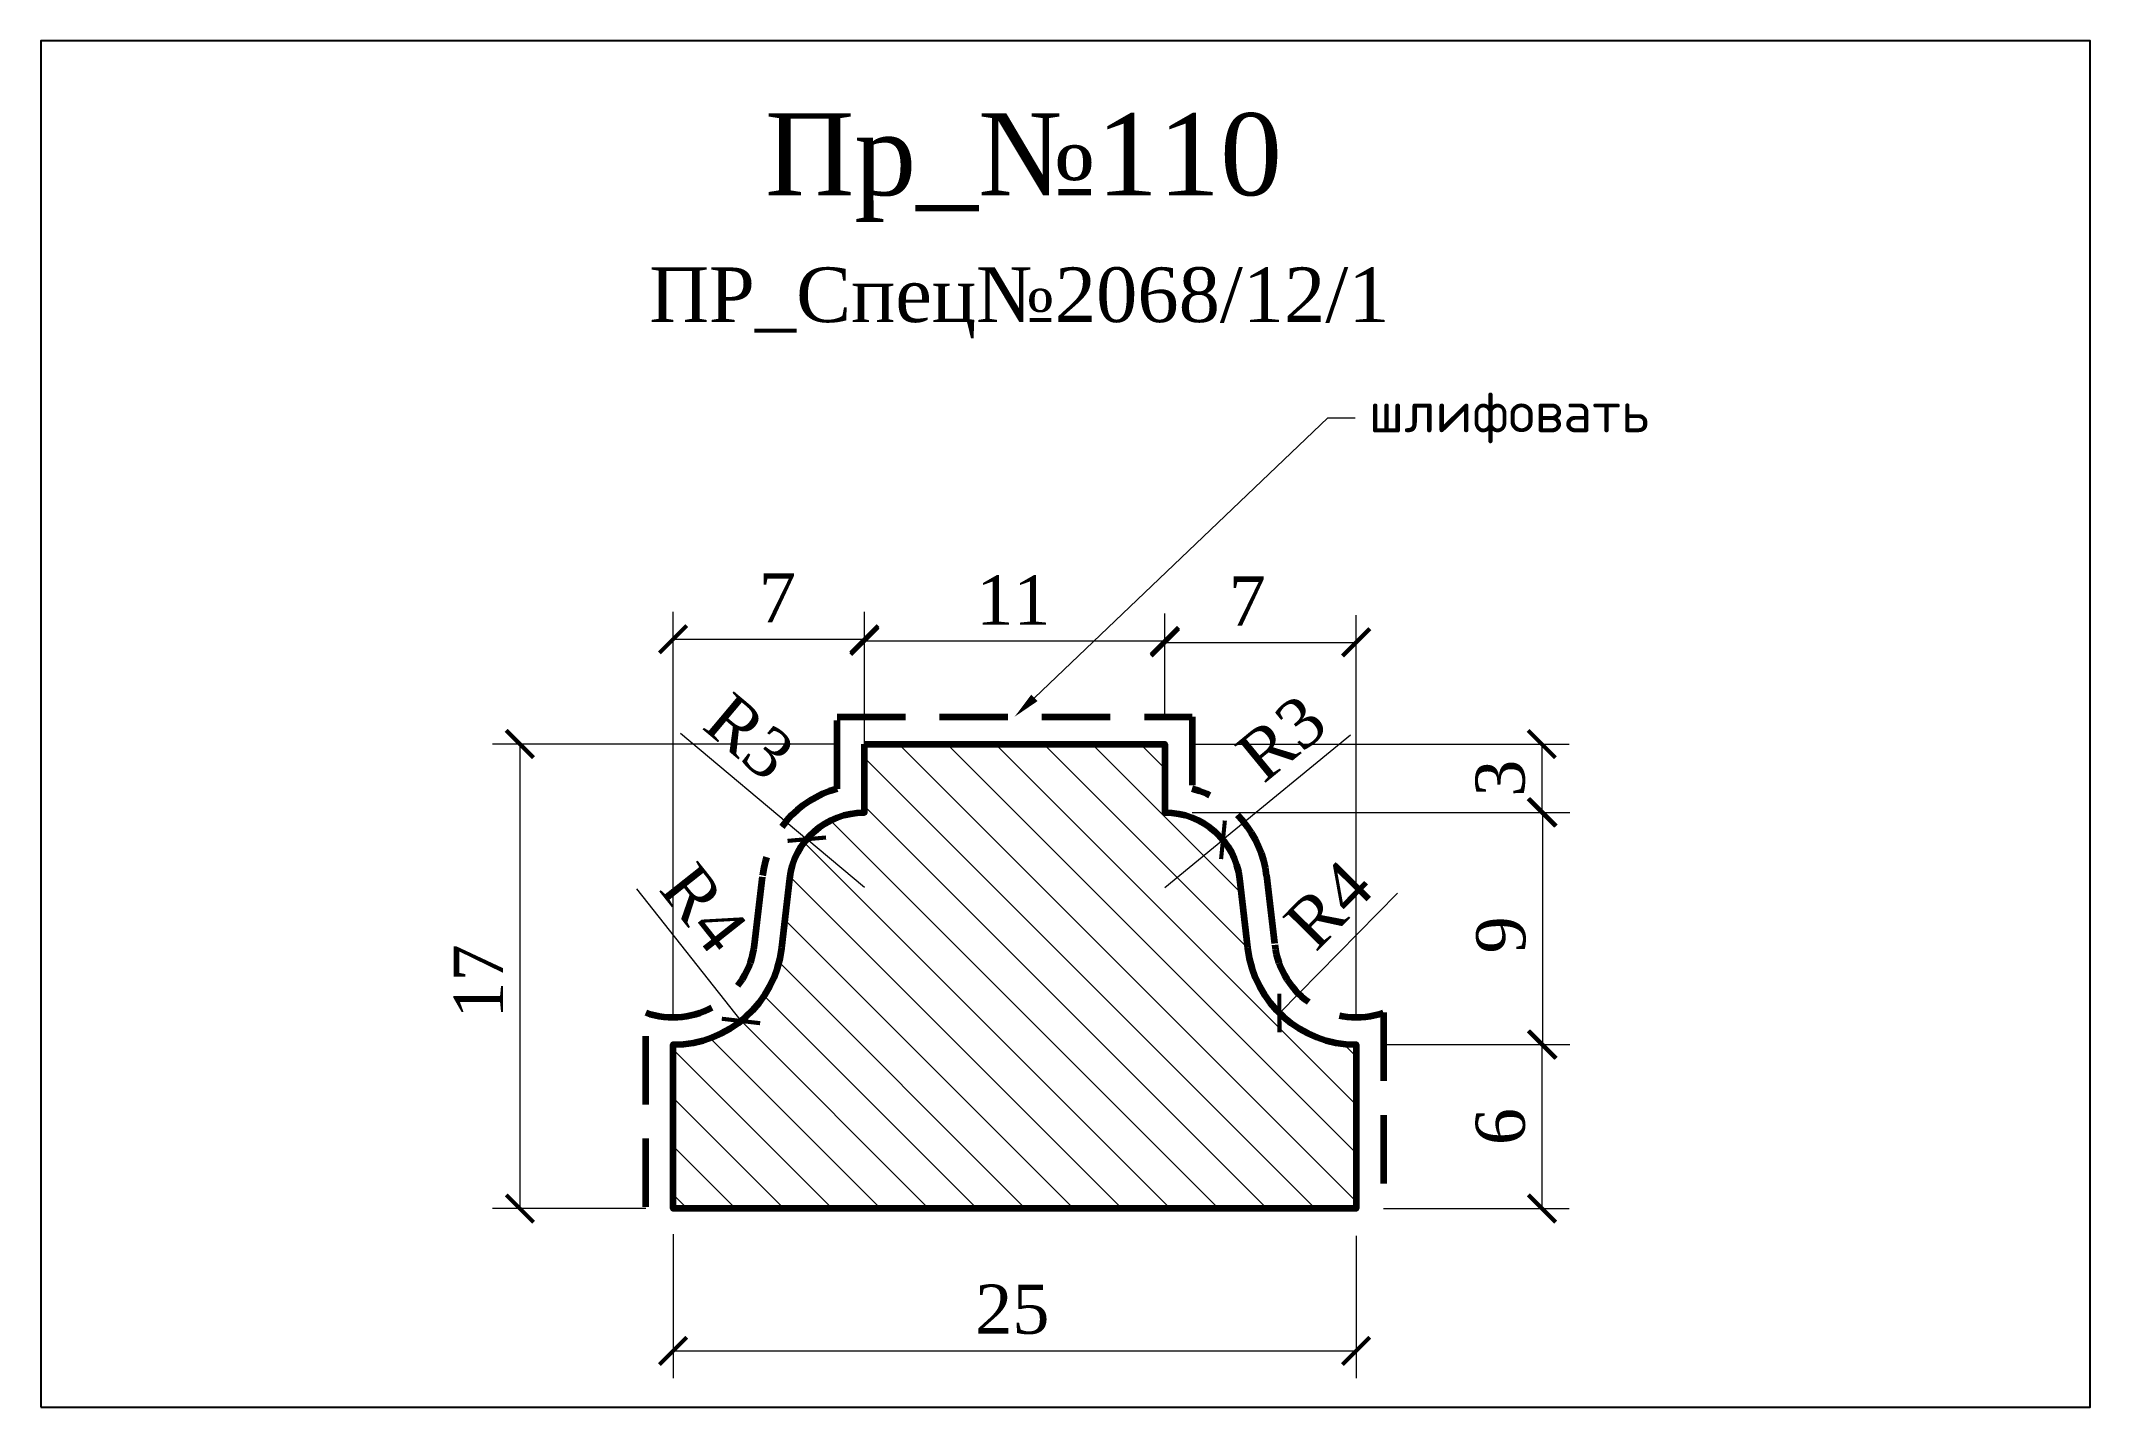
# Model space of a CAD drawing. Header units: millimetres. Extents: x 303280.3 to 303355.3, y -90797.4 to -90747.4.
import ezdxf
from ezdxf import colors
from ezdxf.entities.mleader import LeaderData, LeaderLine
from ezdxf.math import Vec2, Vec3

# ---------------------------------------------------------------- set-up
doc = ezdxf.new("R2010")
doc.units = ezdxf.units.MM
doc.header["$MEASUREMENT"] = 0
doc.linetypes.add('HIDDEN', pattern=[0.375, 0.25, -0.125])
doc.layers.add('Outside panel', color=7, linetype='Continuous', lineweight=18, true_color=0x7f5e57)
doc.layers.add('линия 50', color=1, linetype='Continuous', lineweight=211)
doc.layers.add('служебный слой РАЗМЕРЫ', color=7, linetype='Continuous', lineweight=9)
doc.layers.add('размеры в модели', color=7, linetype='Continuous')
doc.styles.add('ELECT', font='times.ttf')
doc.styles.get("Standard").update_dxf_attribs({"font": 'times.ttf'})
doc.styles.add('ЕСКД профили текст', font='isocpeur.ttf')
doc.dimstyles.new('M_1', dxfattribs={"dimtxt": 1.8, "dimasz": 1, "dimexe": 1, "dimexo": 1, "dimgap": 0.6, "dimtad": 1, "dimdec": 0, "dimdsep": 46, "dimtxsty": 'Standard', "dimblk": 'ARCHTICK', "dimcen": -5, "dimclrd": 7, "dimclre": 7, "dimclrt": 7, "dimadec": 0, "dimazin": 0, "dimtfac": 1, "dimtdec": 0, "dimtmove": 0, "dimatfit": 3, "dimfxl": 1, "dimtolj": 1, "dimtzin": 0, "dimlwd": 5, "dimlwe": 5, "dimarcsym": 0})

# ---------------------------------------------------------------- blocks, each defined once
blk = doc.blocks.new('_ArchTick')
at = {"color": 0, "linetype": 'ByBlock', "const_width": 0.15}
blk.add_lwpolyline([(-0.5, -0.5), (0.5, 0.5)], dxfattribs=at)
blk = doc.blocks.new('*D13')
at = {"layer": 'Defpoints', "color": 0, "ltscale": 1000, "transparency": 16777216}
for p in [(303310.455, -90773.089), (303297.846, -90790.089), (303303.455, -90790.089)]:
    blk.add_point(p, dxfattribs=at)
at = {"layer": 'размеры в модели', "color": 7, "lineweight": 5, "ltscale": 1000, "transparency": 16777216}
for p, q in [((303309.455, -90773.089), (303296.846, -90773.089)), ((303297.846, -90773.089), (303297.846, -90790.089)), ((303302.455, -90790.089), (303296.846, -90790.089))]:
    blk.add_line(p, q, dxfattribs=at)
for p, rotation in [((303297.846, -90773.089), 90), ((303297.846, -90790.089), 270)]:
    blk.add_blockref('_ArchTick', p, dxfattribs=dict(at, rotation=rotation))
at = {"layer": 'размеры в модели', "color": 7, "ltscale": 1000, "transparency": 16777216, "insert": (303296.328, -90781.778), "char_height": 1.8, "attachment_point": 5, "rotation": 90}
blk.add_mtext('\\A1;17', dxfattribs=at)
blk = doc.blocks.new('*D12')
at = {"layer": 'Defpoints', "color": 0, "ltscale": 1000, "transparency": 16777216}
for p in [(303328.455, -90784.089), (303328.455, -90790.089), (303335.257, -90790.089)]:
    blk.add_point(p, dxfattribs=at)
at = {"layer": 'размеры в модели', "color": 7, "lineweight": 5, "ltscale": 1000, "transparency": 16777216}
for p, q in [((303329.455, -90784.089), (303336.257, -90784.089)), ((303335.257, -90784.089), (303335.257, -90790.089)), ((303329.455, -90790.089), (303336.257, -90790.089))]:
    blk.add_line(p, q, dxfattribs=at)
for p, rotation in [((303335.257, -90784.089), 90), ((303335.257, -90790.089), 270)]:
    blk.add_blockref('_ArchTick', p, dxfattribs=dict(at, rotation=rotation))
at = {"layer": 'размеры в модели', "color": 7, "ltscale": 1000, "transparency": 16777216, "insert": (303333.741, -90787.089), "char_height": 1.8, "attachment_point": 5, "rotation": 90}
blk.add_mtext('\\A1;6', dxfattribs=at)
blk = doc.blocks.new('*D11')
at = {"layer": 'Defpoints', "color": 0, "ltscale": 1000, "transparency": 16777216}
for p in [(303321.455, -90775.589), (303328.455, -90784.089), (303335.277, -90784.089)]:
    blk.add_point(p, dxfattribs=at)
at = {"layer": 'размеры в модели', "color": 7, "lineweight": 5, "ltscale": 1000, "transparency": 16777216}
for p, q in [((303322.455, -90775.589), (303336.277, -90775.589)), ((303335.277, -90775.589), (303335.277, -90784.089)), ((303329.455, -90784.089), (303336.277, -90784.089))]:
    blk.add_line(p, q, dxfattribs=at)
for p, rotation in [((303335.277, -90775.589), 90), ((303335.277, -90784.089), 270)]:
    blk.add_blockref('_ArchTick', p, dxfattribs=dict(at, rotation=rotation))
at = {"layer": 'размеры в модели', "color": 7, "ltscale": 1000, "transparency": 16777216, "insert": (303333.759, -90780.074), "char_height": 1.8, "attachment_point": 5, "rotation": 90}
blk.add_mtext('\\A1;9', dxfattribs=at)
blk = doc.blocks.new('*D10')
at = {"layer": 'Defpoints', "color": 0, "ltscale": 1000, "transparency": 16777216}
for p in [(303321.455, -90773.089), (303321.455, -90775.589), (303335.251, -90775.589)]:
    blk.add_point(p, dxfattribs=at)
at = {"layer": 'размеры в модели', "color": 7, "lineweight": 5, "ltscale": 1000, "transparency": 16777216}
for p, q in [((303322.455, -90773.089), (303336.251, -90773.089)), ((303335.251, -90773.089), (303335.251, -90775.589)), ((303322.455, -90775.589), (303336.251, -90775.589))]:
    blk.add_line(p, q, dxfattribs=at)
for p, rotation in [((303335.251, -90773.089), 90), ((303335.251, -90775.589), 270)]:
    blk.add_blockref('_ArchTick', p, dxfattribs=dict(at, rotation=rotation))
at = {"layer": 'размеры в модели', "color": 7, "ltscale": 1000, "transparency": 16777216, "insert": (303333.735, -90774.339), "char_height": 1.8, "attachment_point": 5, "rotation": 90}
blk.add_mtext('\\A1;3', dxfattribs=at)
blk = doc.blocks.new('*D9')
at = {"layer": 'Defpoints', "color": 0, "ltscale": 1000, "transparency": 16777216}
for p in [(303328.455, -90769.368), (303321.455, -90773.089), (303328.455, -90784.089)]:
    blk.add_point(p, dxfattribs=at)
at = {"layer": 'размеры в модели', "color": 7, "lineweight": 5, "ltscale": 1000, "transparency": 16777216}
for p, q in [((303321.455, -90772.089), (303321.455, -90768.368)), ((303328.455, -90783.089), (303328.455, -90768.368)), ((303321.455, -90769.368), (303328.455, -90769.368))]:
    blk.add_line(p, q, dxfattribs=at)
at = {"layer": 'размеры в модели', "color": 7, "lineweight": 5, "ltscale": 1000, "transparency": 16777216, "rotation": 180}
blk.add_blockref('_ArchTick', (303321.455, -90769.368), dxfattribs=at)
at = {"layer": 'размеры в модели', "color": 7, "lineweight": 5, "ltscale": 1000, "transparency": 16777216}
blk.add_blockref('_ArchTick', (303328.455, -90769.368), dxfattribs=at)
at = {"layer": 'размеры в модели', "color": 7, "ltscale": 1000, "transparency": 16777216, "insert": (303324.472, -90767.85), "char_height": 1.8, "attachment_point": 5}
blk.add_mtext('\\A1;7', dxfattribs=at)
blk = doc.blocks.new('*D8')
at = {"layer": 'Defpoints', "color": 0, "ltscale": 1000, "transparency": 16777216}
for p in [(303321.455, -90769.313), (303310.455, -90773.089), (303321.455, -90773.089)]:
    blk.add_point(p, dxfattribs=at)
at = {"layer": 'размеры в модели', "color": 7, "lineweight": 5, "ltscale": 1000, "transparency": 16777216}
for p, q in [((303310.455, -90772.089), (303310.455, -90768.313)), ((303321.455, -90772.089), (303321.455, -90768.313)), ((303310.455, -90769.313), (303321.455, -90769.313))]:
    blk.add_line(p, q, dxfattribs=at)
at = {"layer": 'размеры в модели', "color": 7, "lineweight": 5, "ltscale": 1000, "transparency": 16777216, "rotation": 180}
blk.add_blockref('_ArchTick', (303310.455, -90769.313), dxfattribs=at)
at = {"layer": 'размеры в модели', "color": 7, "lineweight": 5, "ltscale": 1000, "transparency": 16777216}
blk.add_blockref('_ArchTick', (303321.455, -90769.313), dxfattribs=at)
at = {"layer": 'размеры в модели', "color": 7, "ltscale": 1000, "transparency": 16777216, "insert": (303315.909, -90767.813), "char_height": 1.8, "attachment_point": 5}
blk.add_mtext('\\A1;11', dxfattribs=at)
blk = doc.blocks.new('*D7')
at = {"layer": 'Defpoints', "color": 0, "ltscale": 1000, "transparency": 16777216}
for p in [(303310.455, -90769.252), (303310.455, -90775.589), (303303.455, -90784.089)]:
    blk.add_point(p, dxfattribs=at)
at = {"layer": 'размеры в модели', "color": 7, "lineweight": 5, "ltscale": 1000, "transparency": 16777216}
for p, q in [((303303.455, -90783.089), (303303.455, -90768.252)), ((303310.455, -90774.589), (303310.455, -90768.252)), ((303303.455, -90769.252), (303310.455, -90769.252))]:
    blk.add_line(p, q, dxfattribs=at)
at = {"layer": 'размеры в модели', "color": 7, "lineweight": 5, "ltscale": 1000, "transparency": 16777216, "rotation": 180}
blk.add_blockref('_ArchTick', (303303.455, -90769.252), dxfattribs=at)
at = {"layer": 'размеры в модели', "color": 7, "lineweight": 5, "ltscale": 1000, "transparency": 16777216}
blk.add_blockref('_ArchTick', (303310.455, -90769.252), dxfattribs=at)
at = {"layer": 'размеры в модели', "color": 7, "ltscale": 1000, "transparency": 16777216, "insert": (303307.274, -90767.734), "char_height": 1.8, "attachment_point": 5}
blk.add_mtext('\\A1;7', dxfattribs=at)
blk = doc.blocks.new('*D6')
at = {"layer": 'Defpoints', "color": 0, "ltscale": 1000, "transparency": 16777216}
for p in [(303303.455, -90790.032), (303328.455, -90790.089), (303328.455, -90795.301)]:
    blk.add_point(p, dxfattribs=at)
at = {"layer": 'размеры в модели', "color": 7, "lineweight": 5, "ltscale": 1000, "transparency": 16777216}
for p, q in [((303303.455, -90791.032), (303303.455, -90796.301)), ((303328.455, -90791.089), (303328.455, -90796.301)), ((303303.455, -90795.301), (303328.455, -90795.301))]:
    blk.add_line(p, q, dxfattribs=at)
at = {"layer": 'размеры в модели', "color": 7, "lineweight": 5, "ltscale": 1000, "transparency": 16777216, "rotation": 180}
blk.add_blockref('_ArchTick', (303303.455, -90795.301), dxfattribs=at)
at = {"layer": 'размеры в модели', "color": 7, "lineweight": 5, "ltscale": 1000, "transparency": 16777216}
blk.add_blockref('_ArchTick', (303328.455, -90795.301), dxfattribs=at)
at = {"layer": 'размеры в модели', "color": 7, "ltscale": 1000, "transparency": 16777216, "insert": (303315.87, -90793.785), "char_height": 1.8, "attachment_point": 5}
blk.add_mtext('\\A1;25', dxfattribs=at)
blk = doc.blocks.new('*D5')
at = {"layer": 'Defpoints', "color": 0, "ltscale": 1000, "transparency": 16777216}
for p in [(303328.455, -90780.089), (303325.646, -90782.937)]:
    blk.add_point(p, dxfattribs=at)
at = {"layer": 'размеры в модели', "color": 7, "lineweight": 5, "ltscale": 1000, "transparency": 16777216}
blk.add_line((303329.974, -90778.548), (303325.646, -90782.937), dxfattribs=at)
at = {"layer": 'размеры в модели', "color": 7, "lineweight": 5, "ltscale": 1000, "transparency": 16777216, "rotation": 225.4003140091001}
blk.add_blockref('_ArchTick', (303325.646, -90782.937), dxfattribs=at)
at = {"layer": 'размеры в модели', "color": 7, "ltscale": 1000, "transparency": 16777216, "insert": (303327.444, -90778.977), "char_height": 1.8, "attachment_point": 5, "rotation": 45.40031}
blk.add_mtext('\\A1;R4', dxfattribs=at)
blk = doc.blocks.new('*D4')
at = {"layer": 'Defpoints', "color": 0, "ltscale": 1000, "transparency": 16777216}
for p in [(303323.581, -90776.595), (303321.455, -90778.339)]:
    blk.add_point(p, dxfattribs=at)
at = {"layer": 'размеры в модели', "color": 7, "lineweight": 5, "ltscale": 1000, "transparency": 16777216}
for p in [(303328.248, -90772.767), (303321.455, -90778.339)]:
    blk.add_line(p, (303323.581, -90776.595), dxfattribs=at)
at = {"layer": 'размеры в модели', "color": 7, "lineweight": 5, "ltscale": 1000, "transparency": 16777216, "rotation": 219.3579874595499}
blk.add_blockref('_ArchTick', (303323.581, -90776.595), dxfattribs=at)
at = {"layer": 'размеры в модели', "color": 7, "ltscale": 1000, "transparency": 16777216, "insert": (303325.727, -90772.875), "char_height": 1.8, "attachment_point": 5, "rotation": 39.35799}
blk.add_mtext('\\A1;R3', dxfattribs=at)
blk = doc.blocks.new('*D3')
at = {"layer": 'Defpoints', "color": 0, "ltscale": 1000, "transparency": 16777216}
for p in [(303308.348, -90776.571), (303310.455, -90778.339)]:
    blk.add_point(p, dxfattribs=at)
at = {"layer": 'размеры в модели', "color": 7, "lineweight": 5, "ltscale": 1000, "transparency": 16777216}
for p in [(303303.724, -90772.692), (303310.455, -90778.339)]:
    blk.add_line(p, (303308.348, -90776.571), dxfattribs=at)
at = {"layer": 'размеры в модели', "color": 7, "lineweight": 5, "ltscale": 1000, "transparency": 16777216, "rotation": 320.0037143529481}
blk.add_blockref('_ArchTick', (303308.348, -90776.571), dxfattribs=at)
at = {"layer": 'размеры в модели', "color": 7, "ltscale": 1000, "transparency": 16777216, "insert": (303306.244, -90772.828), "char_height": 1.8, "attachment_point": 5, "rotation": 320.00371}
blk.add_mtext('\\A1;R3', dxfattribs=at)
blk = doc.blocks.new('*D2')
at = {"layer": 'Defpoints', "color": 0, "ltscale": 1000, "transparency": 16777216}
for p in [(303303.455, -90780.089), (303305.938, -90783.224)]:
    blk.add_point(p, dxfattribs=at)
at = {"layer": 'размеры в модели', "color": 7, "lineweight": 5, "ltscale": 1000, "transparency": 16777216}
blk.add_line((303302.111, -90778.392), (303305.938, -90783.224), dxfattribs=at)
at = {"layer": 'размеры в модели', "color": 7, "lineweight": 5, "ltscale": 1000, "transparency": 16777216, "rotation": 308.3750560317449}
blk.add_blockref('_ArchTick', (303305.938, -90783.224), dxfattribs=at)
at = {"layer": 'размеры в модели', "color": 7, "ltscale": 1000, "transparency": 16777216, "insert": (303304.58, -90779.093), "char_height": 1.8, "attachment_point": 5, "rotation": 308.37506}
blk.add_mtext('\\A1;R4', dxfattribs=at)

msp = doc.modelspace()

# ---------------------------------------------------------------- hatches: boundary and pattern name
at = {"layer": 'Outside panel', "ltscale": 1000}
h = msp.add_hatch(dxfattribs=at)
h.set_pattern_fill('ANSI31', color=256, scale=10, angle=90)
h.set_pattern_definition([(135, (-7051.3835, 264.9328), (-0.8838834765, -0.8838834765), [])])
h.paths.add_polyline_path([(303324.186, -90778.02, 0.380586), (303321.455, -90775.589), (303321.455, -90773.089), (303310.455, -90773.089), (303310.455, -90775.589, 0.380586), (303307.723, -90778.02), (303307.428, -90780.552, -0.380586), (303303.455, -90784.089), (303303.455, -90790.089), (303328.455, -90790.089), (303328.455, -90784.089, -0.380586), (303324.482, -90780.552)])

# ---------------------------------------------------------------- linework, layer by layer
at = {"color": 6, "ltscale": 1000}
msp.add_lwpolyline([(303280.317, -90797.354), (303355.317, -90797.354), (303355.317, -90747.354), (303280.317, -90747.354)], close=True, dxfattribs=at)
at = {"layer": 'линия 50', "color": 1, "linetype": 'HIDDEN', "ltscale": 10, "true_color": 0xff0909}
msp.add_lwpolyline([(303302.455, -90790.032), (303302.455, -90782.917, 0.481352), (303306.435, -90780.436), (303306.73, -90777.904, -0.305151), (303309.455, -90774.724), (303309.455, -90772.089), (303322.455, -90772.089), (303322.455, -90774.724, -0.305151), (303325.18, -90777.904), (303325.475, -90780.436, 0.481352), (303329.455, -90782.917), (303329.455, -90790.032)], format="xyb", dxfattribs=at)
at = {"layer": 'линия 50', "color": 7}
msp.add_lwpolyline([(303310.455, -90773.089), (303321.455, -90773.089), (303321.455, -90775.589, -0.380586), (303324.186, -90778.02), (303324.482, -90780.552, 0.380586), (303328.455, -90784.089), (303328.455, -90790.089), (303303.455, -90790.089), (303303.455, -90784.089, 0.380586), (303307.428, -90780.552), (303307.723, -90778.02, -0.380586), (303310.455, -90775.589)], format="xyb", close=True, dxfattribs=at)

# ---------------------------------------------------------------- texts
at = {"color": 5, "ltscale": 1000, "style": 'ELECT'}
msp.add_text('Пр_№110', height=3, dxfattribs=at).set_placement((303306.817, -90753.001))
at = {"color": 7, "ltscale": 1000, "style": 'ELECT'}
msp.add_text('ПР_Спец№2068/12/1 ', height=2, dxfattribs=at).set_placement((303302.584, -90757.642))

# ---------------------------------------------------------------- dimensions: what is measured, and where the dimension line sits
at = {"layer": 'размеры в модели', "color": 0, "ltscale": 1000}
for base, p1, p2, picture, middle in [((303310.455, -90769.252), (303303.455, -90784.089), (303310.455, -90775.589), '*D7', (303307.274, -90769.252)), ((303321.455, -90769.313), (303310.455, -90773.089), (303321.455, -90773.089), '*D8', (303315.909, -90769.313)), ((303328.455, -90769.368), (303321.455, -90773.089), (303328.455, -90784.089), '*D9', (303324.472, -90769.368)), ((303328.455, -90795.301), (303303.455, -90790.032), (303328.455, -90790.089), '*D6', (303315.87, -90795.301))]:
    dim = msp.add_linear_dim(base=base, p1=p1, p2=p2, dimstyle='M_1', override={"dimtxt": 1.8}, dxfattribs=at)
    dim.commit()
    dim.dimension.update_dxf_attribs({"geometry": picture, "text_midpoint": middle, "dimtype": 128})
for center, mpoint, picture, middle in [((303310.455, -90778.339), (303308.348, -90776.571), '*D3', (303306.244, -90772.828)), ((303321.455, -90778.339), (303323.581, -90776.595), '*D4', (303325.727, -90772.875))]:
    dim = msp.add_radius_dim(center=center, mpoint=mpoint, dimstyle='M_1', override={"dimtxt": 1.8}, dxfattribs=at)
    dim.commit()
    dim.dimension.update_dxf_attribs({"geometry": picture, "text_midpoint": middle})
for base, p1, p2, picture, middle in [((303297.846, -90790.089), (303310.455, -90773.089), (303303.455, -90790.089), '*D13', (303297.846, -90781.778)), ((303335.250710306, -90775.588580846), (303321.454889785, -90773.088580846), (303321.454889785, -90775.588580846), '*D10', (303335.250710306, -90774.338580847)), ((303335.276882707, -90784.088580846), (303321.454889785, -90775.588580846), (303328.454889785, -90784.088580846), '*D11', (303335.276882707, -90780.074067803)), ((303335.257, -90790.089), (303328.455, -90784.089), (303328.455, -90790.089), '*D12', (303335.257, -90787.089))]:
    dim = msp.add_linear_dim(base=base, p1=p1, p2=p2, angle=90, dimstyle='M_1', override={"dimtxt": 1.8}, dxfattribs=at)
    dim.commit()
    dim.dimension.update_dxf_attribs({"geometry": picture, "text_midpoint": middle, "dimtype": 128})
for center, mpoint, picture, middle in [((303303.455, -90780.089), (303305.938, -90783.224), '*D2', (303303.404, -90780.024)), ((303328.455, -90780.089), (303325.646, -90782.937), '*D5', (303328.512, -90780.03))]:
    dim = msp.add_radius_dim(center=center, mpoint=mpoint, dimstyle='M_1', override={"dimtxt": 1.8}, dxfattribs=at)
    dim.commit()
    dim.dimension.update_dxf_attribs({"geometry": picture, "text_midpoint": middle, "dimtype": 132})

# ---------------------------------------------------------------- leaders
at = {"layer": 'служебный слой РАЗМЕРЫ'}
ml = msp.add_multileader_mtext('Standard', dxfattribs=at)
ml.set_content('\\A1;шлифовать', color=256, style='ЕСКД профили текст')
ml.set_leader_properties(color=256, linetype='ByLayer', lineweight=-1)
ml.build(insert=Vec2(0, 0))
ml.multileader.update_dxf_attribs({"dogleg_length": 1, "arrow_head_size": 1})
ctx = ml.context
ctx.base_point, ctx.char_height, ctx.arrow_head_size, ctx.landing_gap_size, ctx.plane_origin = Vec3(303328.418, -90761.153), 1.5, 1, 0.5, Vec3(303341.894, -90734.984)
notes = []
notes.append((ctx, [(1, (1, 1, 0), (303327.418, -90761.153), (1, 0), 1, [(0, [(303315.955, -90772.089)], 0, [])])]))
ctx.mtext.insert, ctx.mtext.flow_direction = Vec3(303328.918, -90760.178), 5
for ctx, leaders in notes:
    for number, flags, end, landing, length, lines in leaders:
        leader = LeaderData()
        leader.index, (leader.has_last_leader_line, leader.has_dogleg_vector, leader.attachment_direction) = number, flags
        leader.last_leader_point, leader.dogleg_vector, leader.dogleg_length = Vec3(end), Vec3(landing), length
        for number, points, colour, breaks in lines:
            line = LeaderLine()
            line.index, line.vertices, line.color, line.breaks = number, Vec3.list(points), colors.encode_raw_color(colour), breaks
            leader.lines.append(line)
        ctx.leaders.append(leader)

doc.saveas('drawing.dxf')
